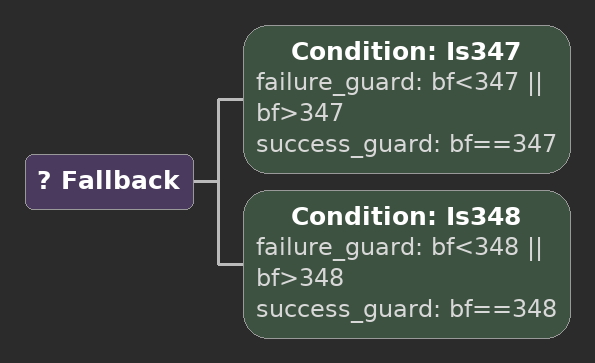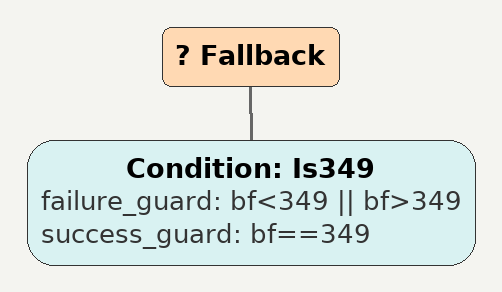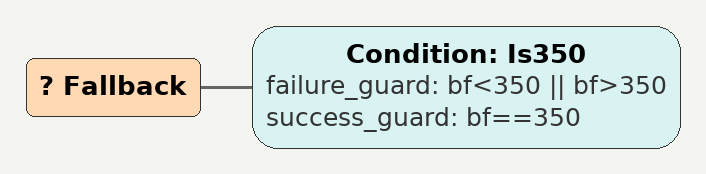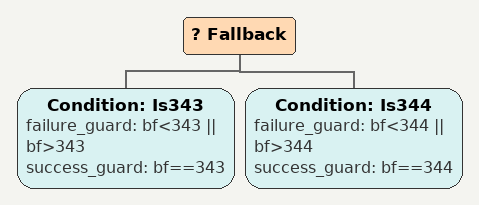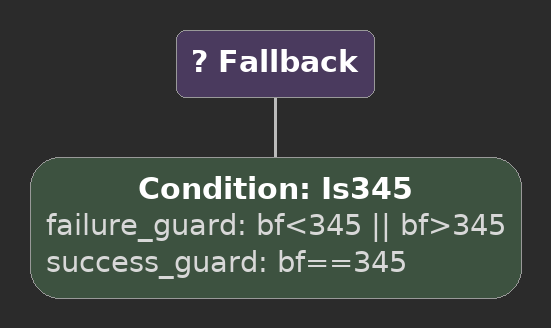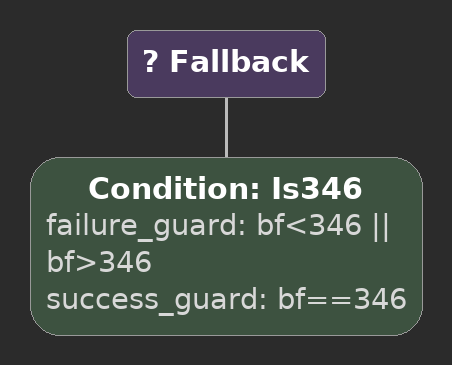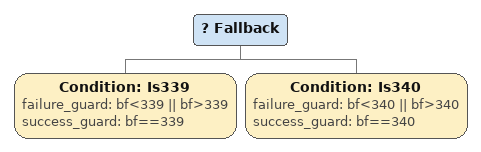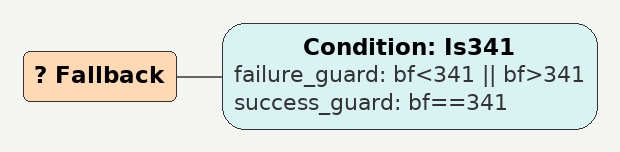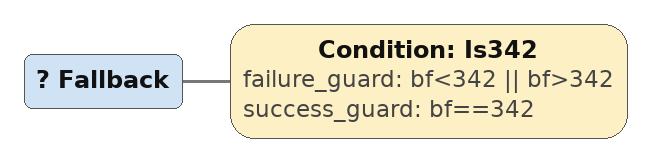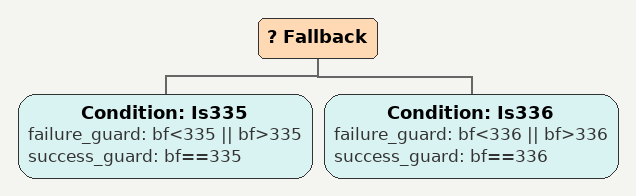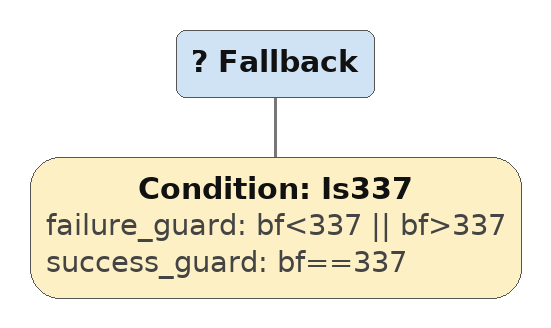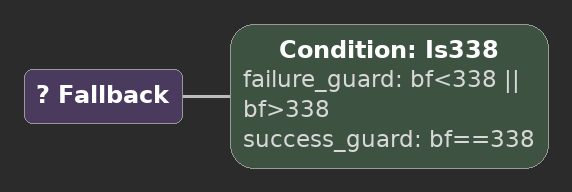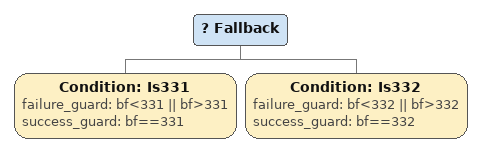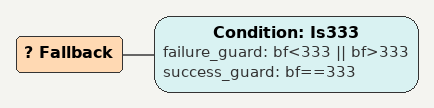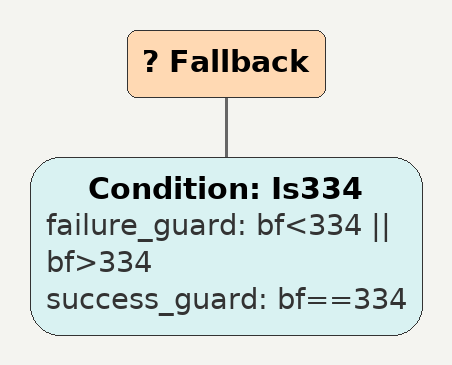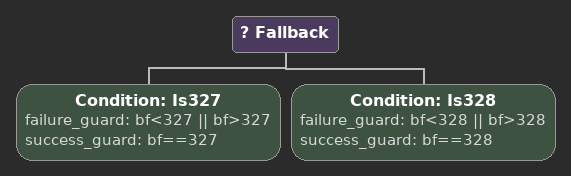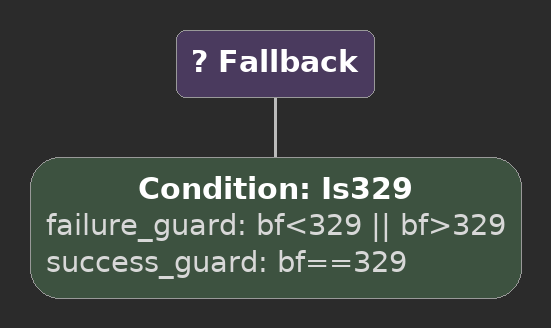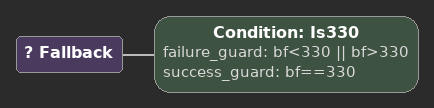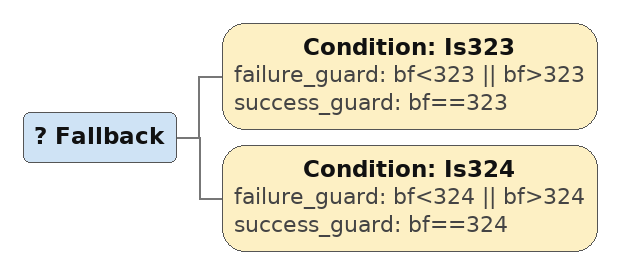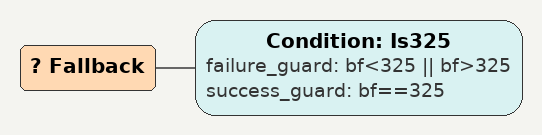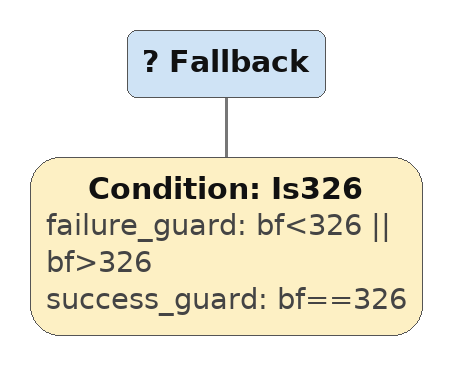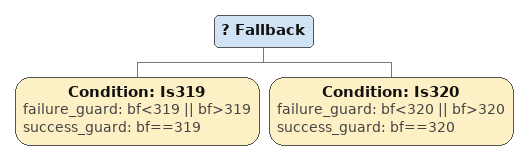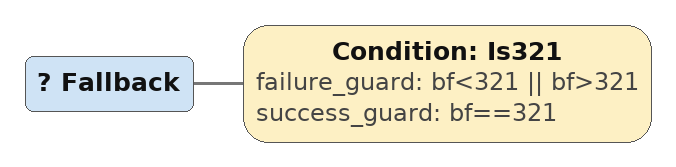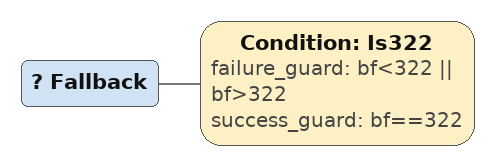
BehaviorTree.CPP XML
<Fallback>
    <Condition ID="Is347" failure_guard="bf&lt;347 || bf>347" success_guard="bf==347"/>
    <Condition ID="Is348" failure_guard="bf&lt;348 || bf>348" success_guard="bf==348"/>
        sequence346
        sequence
        children {
        } end_children
    } end_composite
</Fallback>

<Fallback>
    <Condition ID="Is349" failure_guard="bf&lt;349 || bf>349" success_guard="bf==349"/>
        sequence346
        sequence
        children {
        } end_children
    } end_composite
</Fallback>

<Fallback>
    <Condition ID="Is350" failure_guard="bf&lt;350 || bf>350" success_guard="bf==350"/>
        sequence346
        sequence
        children {
        } end_children
    } end_composite
</Fallback>

<Fallback>
    <Condition ID="Is343" failure_guard="bf&lt;343 || bf>343" success_guard="bf==343"/>
    <Condition ID="Is344" failure_guard="bf&lt;344 || bf>344" success_guard="bf==344"/>
        sequence342
        sequence
        children {
        } end_children
    } end_composite
</Fallback>

<Fallback>
    <Condition ID="Is345" failure_guard="bf&lt;345 || bf>345" success_guard="bf==345"/>
        sequence342
        sequence
        children {
        } end_children
    } end_composite
</Fallback>

<Fallback>
    <Condition ID="Is346" failure_guard="bf&lt;346 || bf>346" success_guard="bf==346"/>
        sequence342
        sequence
        children {
        } end_children
    } end_composite
</Fallback>

<Fallback>
    <Condition ID="Is339" failure_guard="bf&lt;339 || bf>339" success_guard="bf==339"/>
    <Condition ID="Is340" failure_guard="bf&lt;340 || bf>340" success_guard="bf==340"/>
        sequence338
        sequence
        children {
        } end_children
    } end_composite
</Fallback>

<Fallback>
    <Condition ID="Is341" failure_guard="bf&lt;341 || bf>341" success_guard="bf==341"/>
        sequence338
        sequence
        children {
        } end_children
    } end_composite
</Fallback>

<Fallback>
    <Condition ID="Is342" failure_guard="bf&lt;342 || bf>342" success_guard="bf==342"/>
        sequence338
        sequence
        children {
        } end_children
    } end_composite
</Fallback>

<Fallback>
    <Condition ID="Is335" failure_guard="bf&lt;335 || bf>335" success_guard="bf==335"/>
    <Condition ID="Is336" failure_guard="bf&lt;336 || bf>336" success_guard="bf==336"/>
        sequence334
        sequence
        children {
        } end_children
    } end_composite
</Fallback>

<Fallback>
    <Condition ID="Is337" failure_guard="bf&lt;337 || bf>337" success_guard="bf==337"/>
        sequence334
        sequence
        children {
        } end_children
    } end_composite
</Fallback>

<Fallback>
    <Condition ID="Is338" failure_guard="bf&lt;338 || bf>338" success_guard="bf==338"/>
        sequence334
        sequence
        children {
        } end_children
    } end_composite
</Fallback>

<Fallback>
    <Condition ID="Is331" failure_guard="bf&lt;331 || bf>331" success_guard="bf==331"/>
    <Condition ID="Is332" failure_guard="bf&lt;332 || bf>332" success_guard="bf==332"/>
        sequence330
        sequence
        children {
        } end_children
    } end_composite
</Fallback>

<Fallback>
    <Condition ID="Is333" failure_guard="bf&lt;333 || bf>333" success_guard="bf==333"/>
        sequence330
        sequence
        children {
        } end_children
    } end_composite
</Fallback>

<Fallback>
    <Condition ID="Is334" failure_guard="bf&lt;334 || bf>334" success_guard="bf==334"/>
        sequence330
        sequence
        children {
        } end_children
    } end_composite
</Fallback>

<Fallback>
    <Condition ID="Is327" failure_guard="bf&lt;327 || bf>327" success_guard="bf==327"/>
    <Condition ID="Is328" failure_guard="bf&lt;328 || bf>328" success_guard="bf==328"/>
        sequence326
        sequence
        children {
        } end_children
    } end_composite
</Fallback>

<Fallback>
    <Condition ID="Is329" failure_guard="bf&lt;329 || bf>329" success_guard="bf==329"/>
        sequence326
        sequence
        children {
        } end_children
    } end_composite
</Fallback>

<Fallback>
    <Condition ID="Is330" failure_guard="bf&lt;330 || bf>330" success_guard="bf==330"/>
        sequence326
        sequence
        children {
        } end_children
    } end_composite
</Fallback>

<Fallback>
    <Condition ID="Is323" failure_guard="bf&lt;323 || bf>323" success_guard="bf==323"/>
    <Condition ID="Is324" failure_guard="bf&lt;324 || bf>324" success_guard="bf==324"/>
        sequence322
        sequence
        children {
        } end_children
    } end_composite
</Fallback>

<Fallback>
    <Condition ID="Is325" failure_guard="bf&lt;325 || bf>325" success_guard="bf==325"/>
        sequence322
        sequence
        children {
        } end_children
    } end_composite
</Fallback>

<Fallback>
    <Condition ID="Is326" failure_guard="bf&lt;326 || bf>326" success_guard="bf==326"/>
        sequence322
        sequence
        children {
        } end_children
    } end_composite
</Fallback>

<Fallback>
    <Condition ID="Is319" failure_guard="bf&lt;319 || bf>319" success_guard="bf==319"/>
    <Condition ID="Is320" failure_guard="bf&lt;320 || bf>320" success_guard="bf==320"/>
        sequence318
        sequence
        children {
        } end_children
    } end_composite
</Fallback>

<Fallback>
    <Condition ID="Is321" failure_guard="bf&lt;321 || bf>321" success_guard="bf==321"/>
        sequence318
        sequence
        children {
        } end_children
    } end_composite
</Fallback>

<Fallback>
    <Condition ID="Is322" failure_guard="bf&lt;322 || bf>322" success_guard="bf==322"/>
        sequence318
        sequence
        children {
        } end_children
    } end_composite
</Fallback>
